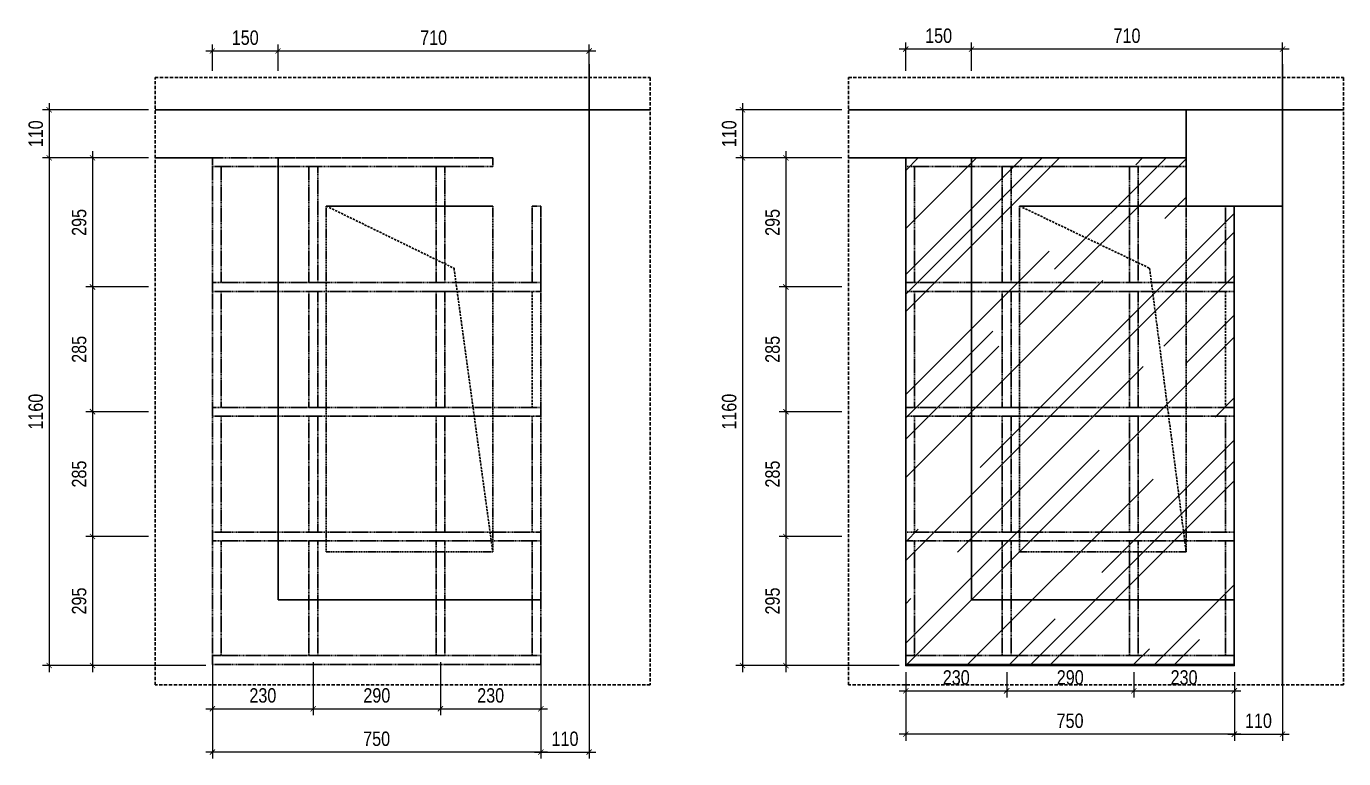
# Model space of a CAD drawing. Header units: millimetres. Extents: x -82962 to 19744, y -138000 to 4535.
# Drawn here: x -27723 to -24716, y -67580 to -65907 of the extents above; entities that cross this region are included whole.
import ezdxf

# ---------------------------------------------------------------- set-up
doc = ezdxf.new("R2010")
doc.units = ezdxf.units.MM
doc.header["$LTSCALE"] = 1000
doc.header["$MEASUREMENT"] = 0
doc.header["$PDMODE"] = 3
doc.linetypes.add('HIDDEN', pattern=[0.375, 0.25, -0.125])
doc.layers.get('0').update_dxf_attribs({"lineweight": 30})
doc.layers.get('DEFPOINTS').update_dxf_attribs({"color": 4, "lineweight": 30})
doc.layers.add('THAY', color=4, linetype='Continuous', lineweight=30)
doc.styles.add('dim', font='arial.ttf', dxfattribs={"width": 0.8})
doc.dimstyles.new('1-100-100', dxfattribs={"dimscale": 0, "dimtxt": 2.2, "dimasz": 0.8, "dimexe": 1, "dimexo": 1, "dimgap": 0.9, "dimtad": 1, "dimdec": 0, "dimzin": 0, "dimdsep": 46, "dimtxsty": 'dim', "dimblk1": 'ARCHTICK', "dimblk2": 'ARCHTICK', "dimsah": 1, "dimcen": 1, "dimdle": 1, "dimclrd": 256, "dimclre": 256, "dimclrt": 1, "dimadec": 0, "dimazin": 0, "dimtfac": 0.0001, "dimtdec": 0, "dimtix": 1, "dimtmove": 2, "dimatfit": 3, "dimldrblk": 'DOT', "dimfxl": 100, "dimtolj": 1, "dimtzin": 0, "dimarcsym": 0})

# ---------------------------------------------------------------- blocks, each defined once
blk = doc.blocks.new('_ARCHTICK')
at = {"color": 0, "linetype": 'ByBlock', "const_width": 0.15}
blk.add_lwpolyline([(-0.5, -0.5), (0.5, 0.5)], dxfattribs=at)
blk = doc.blocks.new('*D1642')
at = {"layer": 'DEFPOINTS', "color": 0, "ltscale": 0.2, "transparency": 16777216}
for p in [(-25846.8, -66097.2), (-26088.5, -66207.2), (-25846.8, -66207.2)]:
    blk.add_point(p, dxfattribs=at)
at = {"layer": 'THAY', "lineweight": -2, "ltscale": 0.2, "transparency": 16777216}
for p, q in [((-26088.5, -66082.2), (-26088.5, -66222.2)), ((-25861.8, -66097.2), (-26103.5, -66097.2)), ((-25861.8, -66207.2), (-26103.5, -66207.2))]:
    blk.add_line(p, q, dxfattribs=at)
at = {"layer": 'THAY', "lineweight": -2, "ltscale": 0.2, "transparency": 16777216, "xscale": 12.00000008646128, "yscale": 12.00000008646128, "zscale": 12.00000008646128}
for p, rotation in [((-26088.5, -66097.2), 90), ((-26088.5, -66207.2), 270)]:
    blk.add_blockref('_ARCHTICK', p, dxfattribs=dict(at, rotation=rotation))
at = {"layer": 'THAY', "color": 1, "ltscale": 0.2, "transparency": 16777216, "insert": (-26118.8, -66152.2), "char_height": 33, "attachment_point": 5, "rotation": 90, "style": 'dim'}
blk.add_mtext('\\A1;110', dxfattribs=at)
blk = doc.blocks.new('_DOT')
at = {"color": 0, "linetype": 'ByBlock', "ltscale": 10}
blk.add_line((-0.5, 0), (-1, 0), dxfattribs=at)
at = {"color": 0, "linetype": 'ByBlock', "ltscale": 10, "const_width": 0.5}
blk.add_lwpolyline([(-0.25, 0, 1), (0.25, 0, 1)], format="xyb", close=True, dxfattribs=at)
blk = doc.blocks.new('*D1643')
at = {"layer": 'DEFPOINTS', "color": 0, "ltscale": 0.2, "transparency": 16777216}
for p in [(-25846.8, -66207.2), (-25989.5, -66502.2), (-25846.8, -66502.2)]:
    blk.add_point(p, dxfattribs=at)
at = {"layer": 'THAY', "lineweight": -2, "ltscale": 0.2, "transparency": 16777216}
for p, q in [((-25861.8, -66207.2), (-26004.5, -66207.2)), ((-25989.5, -66192.2), (-25989.5, -66517.2)), ((-25861.8, -66502.2), (-26004.5, -66502.2))]:
    blk.add_line(p, q, dxfattribs=at)
at = {"layer": 'THAY', "lineweight": -2, "ltscale": 0.2, "transparency": 16777216, "xscale": 12.00000008646128, "yscale": 12.00000008646128, "zscale": 12.00000008646128}
for p, rotation in [((-25989.5, -66207.2), 90), ((-25989.5, -66502.2), 270)]:
    blk.add_blockref('_ARCHTICK', p, dxfattribs=dict(at, rotation=rotation))
at = {"layer": 'THAY', "color": 1, "ltscale": 0.2, "transparency": 16777216, "insert": (-26019.8, -66354.7), "char_height": 33, "attachment_point": 5, "rotation": 90, "style": 'dim'}
blk.add_mtext('\\A1;295', dxfattribs=at)
blk = doc.blocks.new('*D1644')
at = {"layer": 'DEFPOINTS', "color": 0, "ltscale": 0.2, "transparency": 16777216}
for p in [(-25846.8, -66502.2), (-25989.5, -66787.2), (-25846.8, -66787.2)]:
    blk.add_point(p, dxfattribs=at)
at = {"layer": 'THAY', "lineweight": -2, "ltscale": 0.2, "transparency": 16777216}
for p, q in [((-25861.8, -66502.2), (-26004.5, -66502.2)), ((-25989.5, -66487.2), (-25989.5, -66802.2)), ((-25861.8, -66787.2), (-26004.5, -66787.2))]:
    blk.add_line(p, q, dxfattribs=at)
at = {"layer": 'THAY', "lineweight": -2, "ltscale": 0.2, "transparency": 16777216, "xscale": 12.00000008646128, "yscale": 12.00000008646128, "zscale": 12.00000008646128}
for p, rotation in [((-25989.5, -66502.2), 90), ((-25989.5, -66787.2), 270)]:
    blk.add_blockref('_ARCHTICK', p, dxfattribs=dict(at, rotation=rotation))
at = {"layer": 'THAY', "color": 1, "ltscale": 0.2, "transparency": 16777216, "insert": (-26019.8, -66644.7), "char_height": 33, "attachment_point": 5, "rotation": 90, "style": 'dim'}
blk.add_mtext('\\A1;285', dxfattribs=at)
blk = doc.blocks.new('*D1645')
at = {"layer": 'DEFPOINTS', "color": 0, "ltscale": 0.2, "transparency": 16777216}
for p in [(-25846.8, -66787.2), (-25989.5, -67072.2), (-25846.8, -67072.2)]:
    blk.add_point(p, dxfattribs=at)
at = {"layer": 'THAY', "lineweight": -2, "ltscale": 0.2, "transparency": 16777216}
for p, q in [((-25989.5, -66772.2), (-25989.5, -67087.2)), ((-25861.8, -66787.2), (-26004.5, -66787.2)), ((-25861.8, -67072.2), (-26004.5, -67072.2))]:
    blk.add_line(p, q, dxfattribs=at)
at = {"layer": 'THAY', "lineweight": -2, "ltscale": 0.2, "transparency": 16777216, "xscale": 12.00000008646128, "yscale": 12.00000008646128, "zscale": 12.00000008646128}
for p, rotation in [((-25989.5, -66787.2), 90), ((-25989.5, -67072.2), 270)]:
    blk.add_blockref('_ARCHTICK', p, dxfattribs=dict(at, rotation=rotation))
at = {"layer": 'THAY', "color": 1, "ltscale": 0.2, "transparency": 16777216, "insert": (-26019.8, -66929.7), "char_height": 33, "attachment_point": 5, "rotation": 90, "style": 'dim'}
blk.add_mtext('\\A1;285', dxfattribs=at)
blk = doc.blocks.new('*D1646')
at = {"layer": 'DEFPOINTS', "color": 0, "ltscale": 0.2, "transparency": 16777216}
for p in [(-25846.8, -67072.2), (-25989.5, -67367.2), (-25715.8, -67367.2)]:
    blk.add_point(p, dxfattribs=at)
at = {"layer": 'THAY', "lineweight": -2, "ltscale": 0.2, "transparency": 16777216}
for p, q in [((-25861.8, -67072.2), (-26004.5, -67072.2)), ((-25989.5, -67057.2), (-25989.5, -67382.2)), ((-25730.8, -67367.2), (-26004.5, -67367.2))]:
    blk.add_line(p, q, dxfattribs=at)
at = {"layer": 'THAY', "lineweight": -2, "ltscale": 0.2, "transparency": 16777216, "xscale": 12.00000008646128, "yscale": 12.00000008646128, "zscale": 12.00000008646128}
for p, rotation in [((-25989.5, -67072.2), 90), ((-25989.5, -67367.2), 270)]:
    blk.add_blockref('_ARCHTICK', p, dxfattribs=dict(at, rotation=rotation))
at = {"layer": 'THAY', "color": 1, "ltscale": 0.2, "transparency": 16777216, "insert": (-26019.8, -67219.7), "char_height": 33, "attachment_point": 5, "rotation": 90, "style": 'dim'}
blk.add_mtext('\\A1;295', dxfattribs=at)
blk = doc.blocks.new('*D1647')
at = {"layer": 'DEFPOINTS', "color": 0, "ltscale": 0.2, "transparency": 16777216}
for p in [(-25846.8, -66207.2), (-26088.5, -67367.2), (-25715.8, -67367.2)]:
    blk.add_point(p, dxfattribs=at)
at = {"layer": 'THAY', "lineweight": -2, "ltscale": 0.2, "transparency": 16777216}
for p, q in [((-25861.8, -66207.2), (-26103.5, -66207.2)), ((-26088.5, -66192.2), (-26088.5, -67382.2)), ((-25730.8, -67367.2), (-26103.5, -67367.2))]:
    blk.add_line(p, q, dxfattribs=at)
at = {"layer": 'THAY', "lineweight": -2, "ltscale": 0.2, "transparency": 16777216, "xscale": 12.00000008646128, "yscale": 12.00000008646128, "zscale": 12.00000008646128}
for p, rotation in [((-26088.5, -66207.2), 90), ((-26088.5, -67367.2), 270)]:
    blk.add_blockref('_ARCHTICK', p, dxfattribs=dict(at, rotation=rotation))
at = {"layer": 'THAY', "color": 1, "ltscale": 0.2, "transparency": 16777216, "insert": (-26118.8, -66787.2), "char_height": 33, "attachment_point": 5, "rotation": 90, "style": 'dim'}
blk.add_mtext('\\A1;1160', dxfattribs=at)
blk = doc.blocks.new('*D1648')
at = {"layer": 'DEFPOINTS', "color": 0, "ltscale": 0.2, "transparency": 16777216}
for p in [(-24965.8, -67367.2), (-24855.8, -67367.2), (-24855.8, -67523.9)]:
    blk.add_point(p, dxfattribs=at)
at = {"layer": 'THAY', "lineweight": -2, "ltscale": 0.2, "transparency": 16777216}
for p, q in [((-24965.8, -67382.2), (-24965.8, -67538.9)), ((-24855.8, -67382.2), (-24855.8, -67538.9)), ((-24980.8, -67523.9), (-24840.8, -67523.9))]:
    blk.add_line(p, q, dxfattribs=at)
at = {"layer": 'THAY', "lineweight": -2, "ltscale": 0.2, "transparency": 16777216, "xscale": 12.00000008646124, "yscale": 12.00000008646124, "zscale": 12.00000008646124, "rotation": 180}
blk.add_blockref('_ARCHTICK', (-24965.8, -67523.9), dxfattribs=at)
at = {"layer": 'THAY', "lineweight": -2, "ltscale": 0.2, "transparency": 16777216, "xscale": 12.00000008646124, "yscale": 12.00000008646124, "zscale": 12.00000008646124}
blk.add_blockref('_ARCHTICK', (-24855.8, -67523.9), dxfattribs=at)
at = {"layer": 'THAY', "color": 1, "ltscale": 0.2, "transparency": 16777216, "insert": (-24910.8, -67493.5), "char_height": 33, "attachment_point": 5, "style": 'dim'}
blk.add_mtext('\\A1;110', dxfattribs=at)
blk = doc.blocks.new('*D1649')
at = {"layer": 'DEFPOINTS', "color": 0, "ltscale": 0.2, "transparency": 16777216}
for p in [(-25565.8, -65958.6), (-25565.8, -66023.4), (-24855.8, -66023.4)]:
    blk.add_point(p, dxfattribs=at)
at = {"layer": 'THAY', "lineweight": -2, "ltscale": 0.2, "transparency": 16777216}
for p, q in [((-24840.8, -65958.6), (-25580.8, -65958.6)), ((-25565.8, -66008.4), (-25565.8, -65943.6)), ((-24855.8, -66008.4), (-24855.8, -65943.6))]:
    blk.add_line(p, q, dxfattribs=at)
at = {"layer": 'THAY', "lineweight": -2, "ltscale": 0.2, "transparency": 16777216, "xscale": 12.00000008646128, "yscale": 12.00000008646128, "zscale": 12.00000008646128, "rotation": 180}
blk.add_blockref('_ARCHTICK', (-25565.8, -65958.6), dxfattribs=at)
at = {"layer": 'THAY', "lineweight": -2, "ltscale": 0.2, "transparency": 16777216, "xscale": 12.00000008646128, "yscale": 12.00000008646128, "zscale": 12.00000008646128}
blk.add_blockref('_ARCHTICK', (-24855.8, -65958.6), dxfattribs=at)
at = {"layer": 'THAY', "color": 1, "ltscale": 0.2, "transparency": 16777216, "insert": (-25210.8, -65928.3), "char_height": 33, "attachment_point": 5, "style": 'dim'}
blk.add_mtext('\\A1;710', dxfattribs=at)
blk = doc.blocks.new('*D1655')
at = {"layer": 'DEFPOINTS', "color": 0, "ltscale": 0.2, "transparency": 16777216}
for p in [(-25715.8, -67367.2), (-25485.5, -67367.2), (-25485.5, -67424.9)]:
    blk.add_point(p, dxfattribs=at)
at = {"layer": 'THAY', "lineweight": -2, "ltscale": 0.2, "transparency": 16777216}
for p, q in [((-25715.8, -67382.2), (-25715.8, -67439.9)), ((-25485.5, -67382.2), (-25485.5, -67439.9)), ((-25730.8, -67424.9), (-25470.5, -67424.9))]:
    blk.add_line(p, q, dxfattribs=at)
at = {"layer": 'THAY', "lineweight": -2, "ltscale": 0.2, "transparency": 16777216, "xscale": 12.00000008646124, "yscale": 12.00000008646124, "zscale": 12.00000008646124, "rotation": 180}
blk.add_blockref('_ARCHTICK', (-25715.8, -67424.9), dxfattribs=at)
at = {"layer": 'THAY', "lineweight": -2, "ltscale": 0.2, "transparency": 16777216, "xscale": 12.00000008646124, "yscale": 12.00000008646124, "zscale": 12.00000008646124}
blk.add_blockref('_ARCHTICK', (-25485.5, -67424.9), dxfattribs=at)
at = {"layer": 'THAY', "color": 1, "ltscale": 0.2, "transparency": 16777216, "insert": (-25600.6, -67394.5), "char_height": 33, "attachment_point": 5, "style": 'dim'}
blk.add_mtext('\\A1;230', dxfattribs=at)
blk = doc.blocks.new('*D1656')
at = {"layer": 'DEFPOINTS', "color": 0, "ltscale": 0.2, "transparency": 16777216}
for p in [(-25485.5, -67367.2), (-25195.4, -67367.2), (-25195.4, -67424.9)]:
    blk.add_point(p, dxfattribs=at)
at = {"layer": 'THAY', "lineweight": -2, "ltscale": 0.2, "transparency": 16777216}
for p, q in [((-25485.5, -67382.2), (-25485.5, -67439.9)), ((-25195.4, -67382.2), (-25195.4, -67439.9)), ((-25500.5, -67424.9), (-25180.4, -67424.9))]:
    blk.add_line(p, q, dxfattribs=at)
at = {"layer": 'THAY', "lineweight": -2, "ltscale": 0.2, "transparency": 16777216, "xscale": 12.00000008646124, "yscale": 12.00000008646124, "zscale": 12.00000008646124, "rotation": 180}
blk.add_blockref('_ARCHTICK', (-25485.5, -67424.9), dxfattribs=at)
at = {"layer": 'THAY', "lineweight": -2, "ltscale": 0.2, "transparency": 16777216, "xscale": 12.00000008646124, "yscale": 12.00000008646124, "zscale": 12.00000008646124}
blk.add_blockref('_ARCHTICK', (-25195.4, -67424.9), dxfattribs=at)
at = {"layer": 'THAY', "color": 1, "ltscale": 0.2, "transparency": 16777216, "insert": (-25340.4, -67394.5), "char_height": 33, "attachment_point": 5, "style": 'dim'}
blk.add_mtext('\\A1;290', dxfattribs=at)
blk = doc.blocks.new('*D1657')
at = {"layer": 'DEFPOINTS', "color": 0, "ltscale": 0.2, "transparency": 16777216}
for p in [(-25195.4, -67367.2), (-24965.8, -67367.2), (-24965.8, -67424.9)]:
    blk.add_point(p, dxfattribs=at)
at = {"layer": 'THAY', "lineweight": -2, "ltscale": 0.2, "transparency": 16777216}
for p, q in [((-25195.4, -67382.2), (-25195.4, -67439.9)), ((-24965.8, -67382.2), (-24965.8, -67439.9)), ((-25210.4, -67424.9), (-24950.8, -67424.9))]:
    blk.add_line(p, q, dxfattribs=at)
at = {"layer": 'THAY', "lineweight": -2, "ltscale": 0.2, "transparency": 16777216, "xscale": 12.00000008646124, "yscale": 12.00000008646124, "zscale": 12.00000008646124, "rotation": 180}
blk.add_blockref('_ARCHTICK', (-25195.4, -67424.9), dxfattribs=at)
at = {"layer": 'THAY', "lineweight": -2, "ltscale": 0.2, "transparency": 16777216, "xscale": 12.00000008646124, "yscale": 12.00000008646124, "zscale": 12.00000008646124}
blk.add_blockref('_ARCHTICK', (-24965.8, -67424.9), dxfattribs=at)
at = {"layer": 'THAY', "color": 1, "ltscale": 0.2, "transparency": 16777216, "insert": (-25080.6, -67394.5), "char_height": 33, "attachment_point": 5, "style": 'dim'}
blk.add_mtext('\\A1;230', dxfattribs=at)
blk = doc.blocks.new('*D1760')
at = {"layer": 'DEFPOINTS', "color": 0, "ltscale": 0.2, "transparency": 16777216}
for p in [(-25715.8, -67367.2), (-24965.8, -67367.2), (-25715.8, -67523.9)]:
    blk.add_point(p, dxfattribs=at)
at = {"layer": 'THAY', "lineweight": -2, "ltscale": 0.2, "transparency": 16777216}
for p, q in [((-25715.8, -67382.2), (-25715.8, -67538.9)), ((-24965.8, -67382.2), (-24965.8, -67538.9)), ((-24950.8, -67523.9), (-25730.8, -67523.9))]:
    blk.add_line(p, q, dxfattribs=at)
at = {"layer": 'THAY', "lineweight": -2, "ltscale": 0.2, "transparency": 16777216, "xscale": 12.0000000864612, "yscale": 12.0000000864612, "zscale": 12.0000000864612, "rotation": 180}
blk.add_blockref('_ARCHTICK', (-25715.8, -67523.9), dxfattribs=at)
at = {"layer": 'THAY', "lineweight": -2, "ltscale": 0.2, "transparency": 16777216, "xscale": 12.0000000864612, "yscale": 12.0000000864612, "zscale": 12.0000000864612}
blk.add_blockref('_ARCHTICK', (-24965.8, -67523.9), dxfattribs=at)
at = {"layer": 'THAY', "color": 1, "ltscale": 0.2, "transparency": 16777216, "insert": (-25340.8, -67493.5), "char_height": 33, "attachment_point": 5, "style": 'dim'}
blk.add_mtext('\\A1;750', dxfattribs=at)
blk = doc.blocks.new('*D1762')
at = {"layer": 'DEFPOINTS', "color": 0, "ltscale": 0.2, "transparency": 16777216}
for p in [(-27429.5, -66097.2), (-27671.2, -66207.2), (-27429.5, -66207.2)]:
    blk.add_point(p, dxfattribs=at)
at = {"layer": 'THAY', "lineweight": -2, "ltscale": 0.2, "transparency": 16777216}
for p, q in [((-27671.2, -66082.2), (-27671.2, -66222.2)), ((-27444.5, -66097.2), (-27686.2, -66097.2)), ((-27444.5, -66207.2), (-27686.2, -66207.2))]:
    blk.add_line(p, q, dxfattribs=at)
at = {"layer": 'THAY', "lineweight": -2, "ltscale": 0.2, "transparency": 16777216, "xscale": 12.00000008646128, "yscale": 12.00000008646128, "zscale": 12.00000008646128}
for p, rotation in [((-27671.2, -66097.2), 90), ((-27671.2, -66207.2), 270)]:
    blk.add_blockref('_ARCHTICK', p, dxfattribs=dict(at, rotation=rotation))
at = {"layer": 'THAY', "color": 1, "ltscale": 0.2, "transparency": 16777216, "insert": (-27701.6, -66152.2), "char_height": 33, "attachment_point": 5, "rotation": 90, "style": 'dim'}
blk.add_mtext('\\A1;110', dxfattribs=at)
blk = doc.blocks.new('*D1763')
at = {"layer": 'DEFPOINTS', "color": 0, "ltscale": 0.2, "transparency": 16777216}
for p in [(-27429.5, -66207.2), (-27572.2, -66502.2), (-27429.5, -66502.2)]:
    blk.add_point(p, dxfattribs=at)
at = {"layer": 'THAY', "lineweight": -2, "ltscale": 0.2, "transparency": 16777216}
for p, q in [((-27444.5, -66207.2), (-27587.2, -66207.2)), ((-27572.2, -66192.2), (-27572.2, -66517.2)), ((-27444.5, -66502.2), (-27587.2, -66502.2))]:
    blk.add_line(p, q, dxfattribs=at)
at = {"layer": 'THAY', "lineweight": -2, "ltscale": 0.2, "transparency": 16777216, "xscale": 12.00000008646128, "yscale": 12.00000008646128, "zscale": 12.00000008646128}
for p, rotation in [((-27572.2, -66207.2), 90), ((-27572.2, -66502.2), 270)]:
    blk.add_blockref('_ARCHTICK', p, dxfattribs=dict(at, rotation=rotation))
at = {"layer": 'THAY', "color": 1, "ltscale": 0.2, "transparency": 16777216, "insert": (-27602.6, -66354.7), "char_height": 33, "attachment_point": 5, "rotation": 90, "style": 'dim'}
blk.add_mtext('\\A1;295', dxfattribs=at)
blk = doc.blocks.new('*D1764')
at = {"layer": 'DEFPOINTS', "color": 0, "ltscale": 0.2, "transparency": 16777216}
for p in [(-27429.5, -66502.2), (-27572.2, -66787.2), (-27429.5, -66787.2)]:
    blk.add_point(p, dxfattribs=at)
at = {"layer": 'THAY', "lineweight": -2, "ltscale": 0.2, "transparency": 16777216}
for p, q in [((-27444.5, -66502.2), (-27587.2, -66502.2)), ((-27572.2, -66487.2), (-27572.2, -66802.2)), ((-27444.5, -66787.2), (-27587.2, -66787.2))]:
    blk.add_line(p, q, dxfattribs=at)
at = {"layer": 'THAY', "lineweight": -2, "ltscale": 0.2, "transparency": 16777216, "xscale": 12.00000008646128, "yscale": 12.00000008646128, "zscale": 12.00000008646128}
for p, rotation in [((-27572.2, -66502.2), 90), ((-27572.2, -66787.2), 270)]:
    blk.add_blockref('_ARCHTICK', p, dxfattribs=dict(at, rotation=rotation))
at = {"layer": 'THAY', "color": 1, "ltscale": 0.2, "transparency": 16777216, "insert": (-27602.6, -66644.7), "char_height": 33, "attachment_point": 5, "rotation": 90, "style": 'dim'}
blk.add_mtext('\\A1;285', dxfattribs=at)
blk = doc.blocks.new('*D1765')
at = {"layer": 'DEFPOINTS', "color": 0, "ltscale": 0.2, "transparency": 16777216}
for p in [(-27429.5, -66787.2), (-27572.2, -67072.2), (-27429.5, -67072.2)]:
    blk.add_point(p, dxfattribs=at)
at = {"layer": 'THAY', "lineweight": -2, "ltscale": 0.2, "transparency": 16777216}
for p, q in [((-27572.2, -66772.2), (-27572.2, -67087.2)), ((-27444.5, -66787.2), (-27587.2, -66787.2)), ((-27444.5, -67072.2), (-27587.2, -67072.2))]:
    blk.add_line(p, q, dxfattribs=at)
at = {"layer": 'THAY', "lineweight": -2, "ltscale": 0.2, "transparency": 16777216, "xscale": 12.00000008646128, "yscale": 12.00000008646128, "zscale": 12.00000008646128}
for p, rotation in [((-27572.2, -66787.2), 90), ((-27572.2, -67072.2), 270)]:
    blk.add_blockref('_ARCHTICK', p, dxfattribs=dict(at, rotation=rotation))
at = {"layer": 'THAY', "color": 1, "ltscale": 0.2, "transparency": 16777216, "insert": (-27602.6, -66929.7), "char_height": 33, "attachment_point": 5, "rotation": 90, "style": 'dim'}
blk.add_mtext('\\A1;285', dxfattribs=at)
blk = doc.blocks.new('*D1766')
at = {"layer": 'DEFPOINTS', "color": 0, "ltscale": 0.2, "transparency": 16777216}
for p in [(-27429.5, -67072.2), (-27572.2, -67367.2), (-27298.6, -67367.2)]:
    blk.add_point(p, dxfattribs=at)
at = {"layer": 'THAY', "lineweight": -2, "ltscale": 0.2, "transparency": 16777216}
for p, q in [((-27444.5, -67072.2), (-27587.2, -67072.2)), ((-27572.2, -67057.2), (-27572.2, -67382.2)), ((-27313.6, -67367.2), (-27587.2, -67367.2))]:
    blk.add_line(p, q, dxfattribs=at)
at = {"layer": 'THAY', "lineweight": -2, "ltscale": 0.2, "transparency": 16777216, "xscale": 12.00000008646128, "yscale": 12.00000008646128, "zscale": 12.00000008646128}
for p, rotation in [((-27572.2, -67072.2), 90), ((-27572.2, -67367.2), 270)]:
    blk.add_blockref('_ARCHTICK', p, dxfattribs=dict(at, rotation=rotation))
at = {"layer": 'THAY', "color": 1, "ltscale": 0.2, "transparency": 16777216, "insert": (-27602.6, -67219.7), "char_height": 33, "attachment_point": 5, "rotation": 90, "style": 'dim'}
blk.add_mtext('\\A1;295', dxfattribs=at)
blk = doc.blocks.new('*D1767')
at = {"layer": 'DEFPOINTS', "color": 0, "ltscale": 0.2, "transparency": 16777216}
for p in [(-27429.5, -66207.2), (-27671.2, -67367.2), (-27298.6, -67367.2)]:
    blk.add_point(p, dxfattribs=at)
at = {"layer": 'THAY', "lineweight": -2, "ltscale": 0.2, "transparency": 16777216}
for p, q in [((-27444.5, -66207.2), (-27686.2, -66207.2)), ((-27671.2, -66192.2), (-27671.2, -67382.2)), ((-27313.6, -67367.2), (-27686.2, -67367.2))]:
    blk.add_line(p, q, dxfattribs=at)
at = {"layer": 'THAY', "lineweight": -2, "ltscale": 0.2, "transparency": 16777216, "xscale": 12.00000008646128, "yscale": 12.00000008646128, "zscale": 12.00000008646128}
for p, rotation in [((-27671.2, -66207.2), 90), ((-27671.2, -67367.2), 270)]:
    blk.add_blockref('_ARCHTICK', p, dxfattribs=dict(at, rotation=rotation))
at = {"layer": 'THAY', "color": 1, "ltscale": 0.2, "transparency": 16777216, "insert": (-27701.6, -66787.2), "char_height": 33, "attachment_point": 5, "rotation": 90, "style": 'dim'}
blk.add_mtext('\\A1;1160', dxfattribs=at)
blk = doc.blocks.new('*D1768')
at = {"layer": 'DEFPOINTS', "color": 0, "ltscale": 0.2, "transparency": 16777216}
for p in [(-26548.6, -67344.5), (-26438.6, -67344.5), (-26438.6, -67564.9)]:
    blk.add_point(p, dxfattribs=at)
at = {"layer": 'THAY', "lineweight": -2, "ltscale": 0.2, "transparency": 16777216}
for p, q in [((-26548.6, -67359.5), (-26548.6, -67579.9)), ((-26438.6, -67359.5), (-26438.6, -67579.9)), ((-26563.6, -67564.9), (-26423.6, -67564.9))]:
    blk.add_line(p, q, dxfattribs=at)
at = {"layer": 'THAY', "lineweight": -2, "ltscale": 0.2, "transparency": 16777216, "xscale": 12.00000008646124, "yscale": 12.00000008646124, "zscale": 12.00000008646124, "rotation": 180}
blk.add_blockref('_ARCHTICK', (-26548.6, -67564.9), dxfattribs=at)
at = {"layer": 'THAY', "lineweight": -2, "ltscale": 0.2, "transparency": 16777216, "xscale": 12.00000008646124, "yscale": 12.00000008646124, "zscale": 12.00000008646124}
blk.add_blockref('_ARCHTICK', (-26438.6, -67564.9), dxfattribs=at)
at = {"layer": 'THAY', "color": 1, "ltscale": 0.2, "transparency": 16777216, "insert": (-26493.6, -67534.6), "char_height": 33, "attachment_point": 5, "style": 'dim'}
blk.add_mtext('\\A1;110', dxfattribs=at)
blk = doc.blocks.new('*D1769')
at = {"layer": 'DEFPOINTS', "color": 0, "ltscale": 0.2, "transparency": 16777216}
for p in [(-27148.6, -65963), (-27148.6, -66023.4), (-26438.6, -66023.4)]:
    blk.add_point(p, dxfattribs=at)
at = {"layer": 'THAY', "lineweight": -2, "ltscale": 0.2, "transparency": 16777216}
for p, q in [((-26423.6, -65963), (-27163.6, -65963)), ((-27148.6, -66008.4), (-27148.6, -65948)), ((-26438.6, -66008.4), (-26438.6, -65948))]:
    blk.add_line(p, q, dxfattribs=at)
at = {"layer": 'THAY', "lineweight": -2, "ltscale": 0.2, "transparency": 16777216, "xscale": 12.00000008646128, "yscale": 12.00000008646128, "zscale": 12.00000008646128, "rotation": 180}
blk.add_blockref('_ARCHTICK', (-27148.6, -65963), dxfattribs=at)
at = {"layer": 'THAY', "lineweight": -2, "ltscale": 0.2, "transparency": 16777216, "xscale": 12.00000008646128, "yscale": 12.00000008646128, "zscale": 12.00000008646128}
blk.add_blockref('_ARCHTICK', (-26438.6, -65963), dxfattribs=at)
at = {"layer": 'THAY', "color": 1, "ltscale": 0.2, "transparency": 16777216, "insert": (-26793.6, -65932.7), "char_height": 33, "attachment_point": 5, "style": 'dim'}
blk.add_mtext('\\A1;710', dxfattribs=at)
blk = doc.blocks.new('*D1770')
at = {"layer": 'DEFPOINTS', "color": 0, "ltscale": 0.2, "transparency": 16777216}
for p in [(-27298.6, -67344.5), (-27068.2, -67344.5), (-27068.2, -67465.9)]:
    blk.add_point(p, dxfattribs=at)
at = {"layer": 'THAY', "lineweight": -2, "ltscale": 0.2, "transparency": 16777216}
for p, q in [((-27298.6, -67359.5), (-27298.6, -67480.9)), ((-27068.2, -67359.5), (-27068.2, -67480.9)), ((-27313.6, -67465.9), (-27053.2, -67465.9))]:
    blk.add_line(p, q, dxfattribs=at)
at = {"layer": 'THAY', "lineweight": -2, "ltscale": 0.2, "transparency": 16777216, "xscale": 12.00000008646124, "yscale": 12.00000008646124, "zscale": 12.00000008646124, "rotation": 180}
blk.add_blockref('_ARCHTICK', (-27298.6, -67465.9), dxfattribs=at)
at = {"layer": 'THAY', "lineweight": -2, "ltscale": 0.2, "transparency": 16777216, "xscale": 12.00000008646124, "yscale": 12.00000008646124, "zscale": 12.00000008646124}
blk.add_blockref('_ARCHTICK', (-27068.2, -67465.9), dxfattribs=at)
at = {"layer": 'THAY', "color": 1, "ltscale": 0.2, "transparency": 16777216, "insert": (-27183.4, -67435.6), "char_height": 33, "attachment_point": 5, "style": 'dim'}
blk.add_mtext('\\A1;230', dxfattribs=at)
blk = doc.blocks.new('*D1771')
at = {"layer": 'DEFPOINTS', "color": 0, "ltscale": 0.2, "transparency": 16777216}
for p in [(-27068.2, -67344.5), (-26778.1, -67344.5), (-26778.1, -67465.9)]:
    blk.add_point(p, dxfattribs=at)
at = {"layer": 'THAY', "lineweight": -2, "ltscale": 0.2, "transparency": 16777216}
for p, q in [((-27068.2, -67359.5), (-27068.2, -67480.9)), ((-26778.1, -67359.5), (-26778.1, -67480.9)), ((-27083.2, -67465.9), (-26763.1, -67465.9))]:
    blk.add_line(p, q, dxfattribs=at)
at = {"layer": 'THAY', "lineweight": -2, "ltscale": 0.2, "transparency": 16777216, "xscale": 12.00000008646124, "yscale": 12.00000008646124, "zscale": 12.00000008646124, "rotation": 180}
blk.add_blockref('_ARCHTICK', (-27068.2, -67465.9), dxfattribs=at)
at = {"layer": 'THAY', "lineweight": -2, "ltscale": 0.2, "transparency": 16777216, "xscale": 12.00000008646124, "yscale": 12.00000008646124, "zscale": 12.00000008646124}
blk.add_blockref('_ARCHTICK', (-26778.1, -67465.9), dxfattribs=at)
at = {"layer": 'THAY', "color": 1, "ltscale": 0.2, "transparency": 16777216, "insert": (-26923.2, -67435.6), "char_height": 33, "attachment_point": 5, "style": 'dim'}
blk.add_mtext('\\A1;290', dxfattribs=at)
blk = doc.blocks.new('*D1772')
at = {"layer": 'DEFPOINTS', "color": 0, "ltscale": 0.2, "transparency": 16777216}
for p in [(-26778.1, -67344.5), (-26548.6, -67344.5), (-26548.6, -67465.9)]:
    blk.add_point(p, dxfattribs=at)
at = {"layer": 'THAY', "lineweight": -2, "ltscale": 0.2, "transparency": 16777216}
for p, q in [((-26778.1, -67359.5), (-26778.1, -67480.9)), ((-26548.6, -67359.5), (-26548.6, -67480.9)), ((-26793.1, -67465.9), (-26533.6, -67465.9))]:
    blk.add_line(p, q, dxfattribs=at)
at = {"layer": 'THAY', "lineweight": -2, "ltscale": 0.2, "transparency": 16777216, "xscale": 12.00000008646124, "yscale": 12.00000008646124, "zscale": 12.00000008646124, "rotation": 180}
blk.add_blockref('_ARCHTICK', (-26778.1, -67465.9), dxfattribs=at)
at = {"layer": 'THAY', "lineweight": -2, "ltscale": 0.2, "transparency": 16777216, "xscale": 12.00000008646124, "yscale": 12.00000008646124, "zscale": 12.00000008646124}
blk.add_blockref('_ARCHTICK', (-26548.6, -67465.9), dxfattribs=at)
at = {"layer": 'THAY', "color": 1, "ltscale": 0.2, "transparency": 16777216, "insert": (-26663.3, -67435.6), "char_height": 33, "attachment_point": 5, "style": 'dim'}
blk.add_mtext('\\A1;230', dxfattribs=at)
blk = doc.blocks.new('*D1761')
at = {"layer": 'DEFPOINTS', "color": 0, "ltscale": 0.2, "transparency": 16777216}
for p in [(-27298.6, -67344.5), (-26548.6, -67344.5), (-27298.6, -67564.9)]:
    blk.add_point(p, dxfattribs=at)
at = {"layer": 'THAY', "lineweight": -2, "ltscale": 0.2, "transparency": 16777216}
for p, q in [((-27298.6, -67359.5), (-27298.6, -67579.9)), ((-26548.6, -67359.5), (-26548.6, -67579.9)), ((-26533.6, -67564.9), (-27313.6, -67564.9))]:
    blk.add_line(p, q, dxfattribs=at)
at = {"layer": 'THAY', "lineweight": -2, "ltscale": 0.2, "transparency": 16777216, "xscale": 12.0000000864612, "yscale": 12.0000000864612, "zscale": 12.0000000864612, "rotation": 180}
blk.add_blockref('_ARCHTICK', (-27298.6, -67564.9), dxfattribs=at)
at = {"layer": 'THAY', "lineweight": -2, "ltscale": 0.2, "transparency": 16777216, "xscale": 12.0000000864612, "yscale": 12.0000000864612, "zscale": 12.0000000864612}
blk.add_blockref('_ARCHTICK', (-26548.6, -67564.9), dxfattribs=at)
at = {"layer": 'THAY', "color": 1, "ltscale": 0.2, "transparency": 16777216, "insert": (-26923.6, -67534.6), "char_height": 33, "attachment_point": 5, "style": 'dim'}
blk.add_mtext('\\A1;750', dxfattribs=at)
blk = doc.blocks.new('*D1773')
at = {"layer": 'DEFPOINTS', "color": 0, "ltscale": 0.2, "transparency": 16777216}
for p in [(-27298.6, -65963), (-27298.6, -66023.4), (-27148.6, -66023.4)]:
    blk.add_point(p, dxfattribs=at)
at = {"layer": 'THAY', "lineweight": -2, "ltscale": 0.2, "transparency": 16777216}
for p, q in [((-27133.6, -65963), (-27313.6, -65963)), ((-27298.6, -66008.4), (-27298.6, -65948)), ((-27148.6, -66008.4), (-27148.6, -65948))]:
    blk.add_line(p, q, dxfattribs=at)
at = {"layer": 'THAY', "lineweight": -2, "ltscale": 0.2, "transparency": 16777216, "xscale": 12.0000000864612, "yscale": 12.0000000864612, "zscale": 12.0000000864612, "rotation": 180}
blk.add_blockref('_ARCHTICK', (-27298.6, -65963), dxfattribs=at)
at = {"layer": 'THAY', "lineweight": -2, "ltscale": 0.2, "transparency": 16777216, "xscale": 12.0000000864612, "yscale": 12.0000000864612, "zscale": 12.0000000864612}
blk.add_blockref('_ARCHTICK', (-27148.6, -65963), dxfattribs=at)
at = {"layer": 'THAY', "color": 1, "ltscale": 0.2, "transparency": 16777216, "insert": (-27223.6, -65932.7), "char_height": 33, "attachment_point": 5, "style": 'dim'}
blk.add_mtext('\\A1;150', dxfattribs=at)
blk = doc.blocks.new('*D1774')
at = {"layer": 'DEFPOINTS', "color": 0, "ltscale": 0.2, "transparency": 16777216}
for p in [(-25715.8, -65958.6), (-25715.8, -66023.4), (-25565.8, -66023.4)]:
    blk.add_point(p, dxfattribs=at)
at = {"layer": 'THAY', "lineweight": -2, "ltscale": 0.2, "transparency": 16777216}
for p, q in [((-25550.8, -65958.6), (-25730.8, -65958.6)), ((-25715.8, -66008.4), (-25715.8, -65943.6)), ((-25565.8, -66008.4), (-25565.8, -65943.6))]:
    blk.add_line(p, q, dxfattribs=at)
at = {"layer": 'THAY', "lineweight": -2, "ltscale": 0.2, "transparency": 16777216, "xscale": 12.00000008646124, "yscale": 12.00000008646124, "zscale": 12.00000008646124, "rotation": 180}
blk.add_blockref('_ARCHTICK', (-25715.8, -65958.6), dxfattribs=at)
at = {"layer": 'THAY', "lineweight": -2, "ltscale": 0.2, "transparency": 16777216, "xscale": 12.00000008646124, "yscale": 12.00000008646124, "zscale": 12.00000008646124}
blk.add_blockref('_ARCHTICK', (-25565.8, -65958.6), dxfattribs=at)
at = {"layer": 'THAY', "color": 1, "ltscale": 0.2, "transparency": 16777216, "insert": (-25640.8, -65928.3), "char_height": 33, "attachment_point": 5, "style": 'dim'}
blk.add_mtext('\\A1;150', dxfattribs=at)

msp = doc.modelspace()

# ---------------------------------------------------------------- hatches: boundary and pattern name
at = {"layer": 'THAY', "ltscale": 0.2}
h = msp.add_hatch(dxfattribs=at)
h.set_pattern_fill('AR-RROOF', color=256, scale=200, angle=45, style=0, double=1)
h.set_pattern_definition([(45, (-25715.83, -67367.22), (169.706, 452.548), [3000, -400, 1000, -200]), (45, (-25598.45, -67108.42), (-329.51, 46.67), [600, -66, 1200, -150]), (45, (-25765.33, -67176.3), (640.639, 830.143), [1600, -280, 800, -200])])
h.paths.add_polyline_path([(-25715.83216, -67367.22463), (-24965.83216, -67367.22463), (-24965.83216, -66317.22463), (-25075.83216, -66317.22463), (-25075.83216, -66207.22463), (-25715.83216, -66207.22463)])

# ---------------------------------------------------------------- linework, layer by layer
at = {"layer": 'THAY', "ltscale": 0.015}
for p, q in [((-26438.59091, -67411.60032), (-26438.59091, -65992.82889)), ((-24855.83216, -67411.60032), (-24855.83216, -65992.82889)), ((-27429.5451, -66097.22463), (-26299.04589, -66097.22463)), ((-25846.78635, -66097.22463), (-24716.28713, -66097.22463))]:
    msp.add_line(p, q, dxfattribs=at)
at = {"layer": 'THAY'}
for p, q in [((-25846.78635, -66097.22463), (-24855.83216, -66097.22463)), ((-24855.83216, -67411.60032), (-24855.83216, -66097.22463)), ((-26548.59091, -67364.47174), (-26548.59091, -67364.47174)), ((-24965.83216, -67364.47174), (-24965.83216, -67364.47174))]:
    msp.add_line(p, q, dxfattribs=at)
at = {"layer": 'THAY', "linetype": 'HIDDEN', "ltscale": 0.01}
for p, q in [((-27148.59091, -66207.22463), (-27148.59091, -67217.22463)), ((-25565.83216, -66207.22463), (-25565.83216, -67217.22463)), ((-27038.59091, -66317.22463), (-27038.59091, -67107.22463)), ((-26658.59091, -66317.22463), (-27038.59091, -66317.22463)), ((-26658.59091, -66317.22463), (-26658.59091, -67107.22463)), ((-25455.83216, -66317.22463), (-25455.83216, -67107.22463)), ((-25075.83216, -66317.22463), (-25455.83216, -66317.22463)), ((-25075.83216, -66317.22463), (-25075.83216, -67107.22463)), ((-27038.59091, -67107.22463), (-26658.59091, -67107.22463)), ((-25455.83216, -67107.22463), (-25075.83216, -67107.22463)), ((-27148.59091, -67217.22463), (-26548.59091, -67217.22463)), ((-25565.83216, -67217.22463), (-24965.83216, -67217.22463))]:
    msp.add_line(p, q, dxfattribs=at)
at = {"layer": 'THAY', "linetype": 'HIDDEN', "ltscale": 0.008}
for p, q in [((-26658.59091, -66227.22463), (-26658.59091, -66207.22463)), ((-26568.59091, -66317.22463), (-26548.59091, -66317.22463))]:
    msp.add_line(p, q, dxfattribs=at)
at = {"layer": 'THAY', "linetype": 'HIDDEN', "ltscale": 0.03}
for points in [[(-26299.04589, -67411.60032), (-27429.5451, -67411.60032), (-27429.5451, -66023.44526), (-26299.04589, -66023.44526)], [(-24716.28713, -67411.60032), (-25846.78635, -67411.60032), (-25846.78635, -66023.44526), (-24716.28713, -66023.44526)]]:
    msp.add_lwpolyline(points, close=True, dxfattribs=at)
at = {"layer": 'THAY', "ltscale": 0.2}
msp.add_lwpolyline([(-24855.83216, -66097.22463), (-25075.83216, -66097.22463), (-25075.83216, -66317.22463), (-24855.83216, -66317.22463)], close=True, dxfattribs=at)
at = {"layer": 'THAY'}
for points in [[(-27429.5451, -66207.22463), (-27298.59091, -66207.22463)], [(-25846.78635, -66207.22463), (-25715.83216, -66207.22463)], [(-26548.59091, -67364.47174), (-26548.59091, -67364.47174)], [(-24965.83216, -67364.47174), (-24965.83216, -67364.47174)]]:
    msp.add_lwpolyline(points, dxfattribs=at)
at = {"layer": 'THAY', "linetype": 'HIDDEN', "ltscale": 0.008}
for points in [[(-26658.59091, -66207.22463), (-27298.59091, -66207.22463), (-27298.59091, -66227.22463), (-26658.59091, -66227.22463)], [(-25075.83216, -66207.22463), (-25715.83216, -66207.22463), (-25715.83216, -66227.22463), (-25075.83216, -66227.22463)], [(-27278.59091, -67082.22463), (-27278.59091, -67344.47174), (-27298.59091, -67344.47174), (-27298.59091, -66227.22463), (-27278.59091, -66227.22463), (-27278.59091, -66492.22463)], [(-25695.83216, -67082.22463), (-25695.83216, -67344.47174), (-25715.83216, -67344.47174), (-25715.83216, -66227.22463), (-25695.83216, -66227.22463), (-25695.83216, -66492.22463)], [(-26568.59091, -66317.22463), (-26568.59091, -66492.22463), (-26548.59091, -66492.22463), (-26548.59091, -66317.22463)], [(-24985.83216, -66317.22463), (-24985.83216, -66492.22463), (-24965.83216, -66492.22463), (-24965.83216, -66317.22463)], [(-27278.59091, -66512.22463), (-27278.59091, -66777.22463)], [(-25695.83216, -66512.22463), (-25695.83216, -66777.22463)], [(-27278.59091, -66797.22463), (-27278.59091, -67062.22463)], [(-26568.59091, -66797.22463), (-26568.59091, -67062.22463)], [(-25695.83216, -66797.22463), (-25695.83216, -67062.22463)], [(-24985.83216, -66797.22463), (-24985.83216, -67062.22463)]]:
    msp.add_lwpolyline(points, dxfattribs=at)
at = {"layer": 'THAY', "linetype": 'HIDDEN', "ltscale": 0.01}
for points in [[(-26548.59091, -66317.22463), (-26548.59091, -67217.22463), (-27148.59091, -67217.22463), (-27148.59091, -66207.22463), (-26658.59091, -66207.22463)], [(-24965.83216, -66317.22463), (-24965.83216, -67217.22463), (-25565.83216, -67217.22463), (-25565.83216, -66207.22463), (-25075.83216, -66207.22463)], [(-27038.59091, -66317.22463), (-26658.59091, -66317.22463), (-26658.59091, -66317.22463), (-26658.59091, -66317.22463), (-26658.59091, -67107.22463)], [(-25455.83216, -66317.22463), (-25075.83216, -66317.22463), (-25075.83216, -66317.22463), (-25075.83216, -66317.22463), (-25075.83216, -67107.22463)]]:
    msp.add_lwpolyline(points, dxfattribs=at)
at = {"layer": 'THAY', "ltscale": 0.2}
for points in [[(-24965.83216, -66317.22463), (-24965.83216, -67364.47174), (-25715.83216, -67364.47174), (-25715.83216, -66207.22463), (-25075.83216, -66207.22463)], [(-24965.83216, -66317.22463), (-24965.83216, -67367.22463), (-25715.83216, -67367.22463), (-25715.83216, -66207.22463), (-25075.83216, -66207.22463)]]:
    msp.add_lwpolyline(points, dxfattribs=at)
at = {"layer": 'THAY', "linetype": 'HIDDEN', "ltscale": 0.008}
for points in [[(-27058.22226, -66227.22463), (-27078.22226, -66227.22463), (-27078.22226, -66492.22463), (-27058.22226, -66492.22463)], [(-26768.10905, -66227.22463), (-26788.10905, -66227.22463), (-26788.10905, -66492.22463), (-26768.10905, -66492.22463)], [(-25475.4635, -66227.22463), (-25495.4635, -66227.22463), (-25495.4635, -66492.22463), (-25475.4635, -66492.22463)], [(-25185.35029, -66227.22463), (-25205.35029, -66227.22463), (-25205.35029, -66492.22463), (-25185.35029, -66492.22463)], [(-27298.59091, -66512.22463), (-26548.59091, -66512.22463), (-26548.59091, -66492.22463), (-27298.59091, -66492.22463)], [(-27058.22226, -66512.22463), (-27078.22226, -66512.22463), (-27078.22226, -66777.22463), (-27058.22226, -66777.22463)], [(-26768.10905, -66512.22463), (-26788.10905, -66512.22463), (-26788.10905, -66777.22463), (-26768.10905, -66777.22463)], [(-25715.83216, -66512.22463), (-24965.83216, -66512.22463), (-24965.83216, -66492.22463), (-25715.83216, -66492.22463)], [(-25475.4635, -66512.22463), (-25495.4635, -66512.22463), (-25495.4635, -66777.22463), (-25475.4635, -66777.22463)], [(-25185.35029, -66512.22463), (-25205.35029, -66512.22463), (-25205.35029, -66777.22463), (-25185.35029, -66777.22463)], [(-27298.59091, -66797.22463), (-26548.59091, -66797.22463), (-26548.59091, -66777.22463), (-27298.59091, -66777.22463)], [(-25715.83216, -66797.22463), (-24965.83216, -66797.22463), (-24965.83216, -66777.22463), (-25715.83216, -66777.22463)], [(-27058.22226, -66797.22463), (-27078.22226, -66797.22463), (-27078.22226, -67062.22463), (-27058.22226, -67062.22463)], [(-26768.10905, -66797.22463), (-26788.10905, -66797.22463), (-26788.10905, -67062.22463), (-26768.10905, -67062.22463)], [(-25475.4635, -66797.22463), (-25495.4635, -66797.22463), (-25495.4635, -67062.22463), (-25475.4635, -67062.22463)], [(-25185.35029, -66797.22463), (-25205.35029, -66797.22463), (-25205.35029, -67062.22463), (-25185.35029, -67062.22463)], [(-27298.59091, -67062.22463), (-26548.59091, -67062.22463), (-26548.59091, -67082.22463), (-27298.59091, -67082.22463)], [(-27058.22226, -67082.22463), (-27078.22226, -67082.22463), (-27078.22226, -67344.47174), (-27058.22226, -67344.47174)], [(-26768.10905, -67082.22463), (-26788.10905, -67082.22463), (-26788.10905, -67344.47174), (-26768.10905, -67344.47174)], [(-26548.59091, -67082.22463), (-26568.59091, -67082.22463), (-26568.59091, -67344.47174), (-26548.59091, -67344.47174)], [(-25715.83216, -67062.22463), (-24965.83216, -67062.22463), (-24965.83216, -67082.22463), (-25715.83216, -67082.22463)], [(-25475.4635, -67082.22463), (-25495.4635, -67082.22463), (-25495.4635, -67344.47174), (-25475.4635, -67344.47174)], [(-25185.35029, -67082.22463), (-25205.35029, -67082.22463), (-25205.35029, -67344.47174), (-25185.35029, -67344.47174)], [(-24965.83216, -67082.22463), (-24985.83216, -67082.22463), (-24985.83216, -67344.47174), (-24965.83216, -67344.47174)], [(-27298.59091, -67364.47174), (-26548.59091, -67364.47174), (-26548.59091, -67344.47174), (-27298.59091, -67344.47174)], [(-25715.83216, -67364.47174), (-24965.83216, -67364.47174), (-24965.83216, -67344.47174), (-25715.83216, -67344.47174)]]:
    msp.add_lwpolyline(points, close=True, dxfattribs=at)
at = {"layer": 'THAY', "linetype": 'HIDDEN', "ltscale": 0.02}
for points in [[(-27038.59091, -66317.22463), (-26746.99728, -66459.45514), (-26658.59091, -67107.22463)], [(-25455.83216, -66317.22463), (-25159.23852, -66459.45514), (-25075.83216, -67107.22463)], [(-26568.59091, -66512.22463), (-26568.59091, -66777.22463)], [(-24985.83216, -66512.22463), (-24985.83216, -66777.22463)]]:
    msp.add_lwpolyline(points, dxfattribs=at)

# ---------------------------------------------------------------- dimensions: what is measured, and where the dimension line sits
at = {"layer": 'THAY', "ltscale": 0.2}
for base, p1, p2, picture, middle in [((-27298.59091, -65963.04725), (-27148.59091, -66023.44526), (-27298.59091, -66023.44526), '*D1773', (-27223.59091, -65932.69834)), ((-27148.59091, -65963.04725), (-26438.59091, -66023.44526), (-27148.59091, -66023.44526), '*D1769', (-26793.59091, -65932.69834)), ((-25715.83216, -65958.60223), (-25565.83216, -66023.44526), (-25715.83216, -66023.44526), '*D1774', (-25640.83216, -65928.25333)), ((-25565.83216, -65958.60223), (-24855.83216, -66023.44526), (-25565.83216, -66023.44526), '*D1649', (-25210.83216, -65928.25333)), ((-27068.22226, -67465.94963), (-27298.59091, -67344.47174), (-27068.22226, -67344.47174), '*D1770', (-27183.40658, -67435.58946)), ((-27298.59091, -67564.94963), (-26548.59091, -67344.47174), (-27298.59091, -67344.47174), '*D1761', (-26923.59091, -67534.60072)), ((-26778.10905, -67465.94963), (-27068.22226, -67344.47174), (-26778.10905, -67344.47174), '*D1771', (-26923.16565, -67435.60072)), ((-26548.59091, -67465.94963), (-26778.10905, -67344.47174), (-26548.59091, -67344.47174), '*D1772', (-26663.34998, -67435.58946)), ((-26438.59091, -67564.94963), (-26548.59091, -67344.47174), (-26438.59091, -67344.47174), '*D1768', (-26493.59091, -67534.60072)), ((-25485.4635, -67424.8922), (-25715.83216, -67367.22463), (-25485.4635, -67367.22463), '*D1655', (-25600.64783, -67394.53203)), ((-25715.83216, -67523.8922), (-24965.83216, -67367.22463), (-25715.83216, -67367.22463), '*D1760', (-25340.83216, -67493.54329)), ((-25195.35029, -67424.8922), (-25485.4635, -67367.22463), (-25195.35029, -67367.22463), '*D1656', (-25340.4069, -67394.54329)), ((-24965.83216, -67424.8922), (-25195.35029, -67367.22463), (-24965.83216, -67367.22463), '*D1657', (-25080.59122, -67394.53203)), ((-24855.83216, -67523.8922), (-24965.83216, -67367.22463), (-24855.83216, -67367.22463), '*D1648', (-24910.83216, -67493.54329))]:
    dim = msp.add_linear_dim(base=base, p1=p1, p2=p2, dimstyle='1-100-100', override={"dimscale": 15}, dxfattribs=at)
    dim.commit()
    dim.dimension.update_dxf_attribs({"geometry": picture, "text_midpoint": middle})
for base, p1, p2, picture, middle in [((-27671.21614, -66207.22463), (-27429.5451, -66097.22463), (-27429.5451, -66207.22463), '*D1762', (-27701.56505, -66152.22463)), ((-26088.45739, -66207.22463), (-25846.78635, -66097.22463), (-25846.78635, -66207.22463), '*D1642', (-26118.8063, -66152.22463)), ((-27671.21614, -67367.22463), (-27429.5451, -66207.22463), (-27298.59091, -67367.22463), '*D1767', (-27701.56505, -66787.22463)), ((-27572.21614, -66502.22463), (-27429.5451, -66207.22463), (-27429.5451, -66502.22463), '*D1763', (-27602.56505, -66354.72463)), ((-26088.45739, -67367.22463), (-25846.78635, -66207.22463), (-25715.83216, -67367.22463), '*D1647', (-26118.8063, -66787.22463)), ((-25989.45739, -66502.22463), (-25846.78635, -66207.22463), (-25846.78635, -66502.22463), '*D1643', (-26019.8063, -66354.72463)), ((-27572.21614, -66787.22463), (-27429.5451, -66502.22463), (-27429.5451, -66787.22463), '*D1764', (-27602.56505, -66644.72463)), ((-25989.45739, -66787.22463), (-25846.78635, -66502.22463), (-25846.78635, -66787.22463), '*D1644', (-26019.8063, -66644.72463)), ((-27572.21614, -67072.22463), (-27429.5451, -66787.22463), (-27429.5451, -67072.22463), '*D1765', (-27602.56505, -66929.72463)), ((-25989.45739, -67072.22463), (-25846.78635, -66787.22463), (-25846.78635, -67072.22463), '*D1645', (-26019.8063, -66929.72463)), ((-27572.21614, -67367.22463), (-27429.5451, -67072.22463), (-27298.59091, -67367.22463), '*D1766', (-27602.56505, -67219.72463)), ((-25989.45739, -67367.22463), (-25846.78635, -67072.22463), (-25715.83216, -67367.22463), '*D1646', (-26019.8063, -67219.72463))]:
    dim = msp.add_linear_dim(base=base, p1=p1, p2=p2, angle=90, dimstyle='1-100-100', override={"dimscale": 15}, dxfattribs=at)
    dim.commit()
    dim.dimension.update_dxf_attribs({"geometry": picture, "text_midpoint": middle})

doc.saveas('drawing.dxf')
